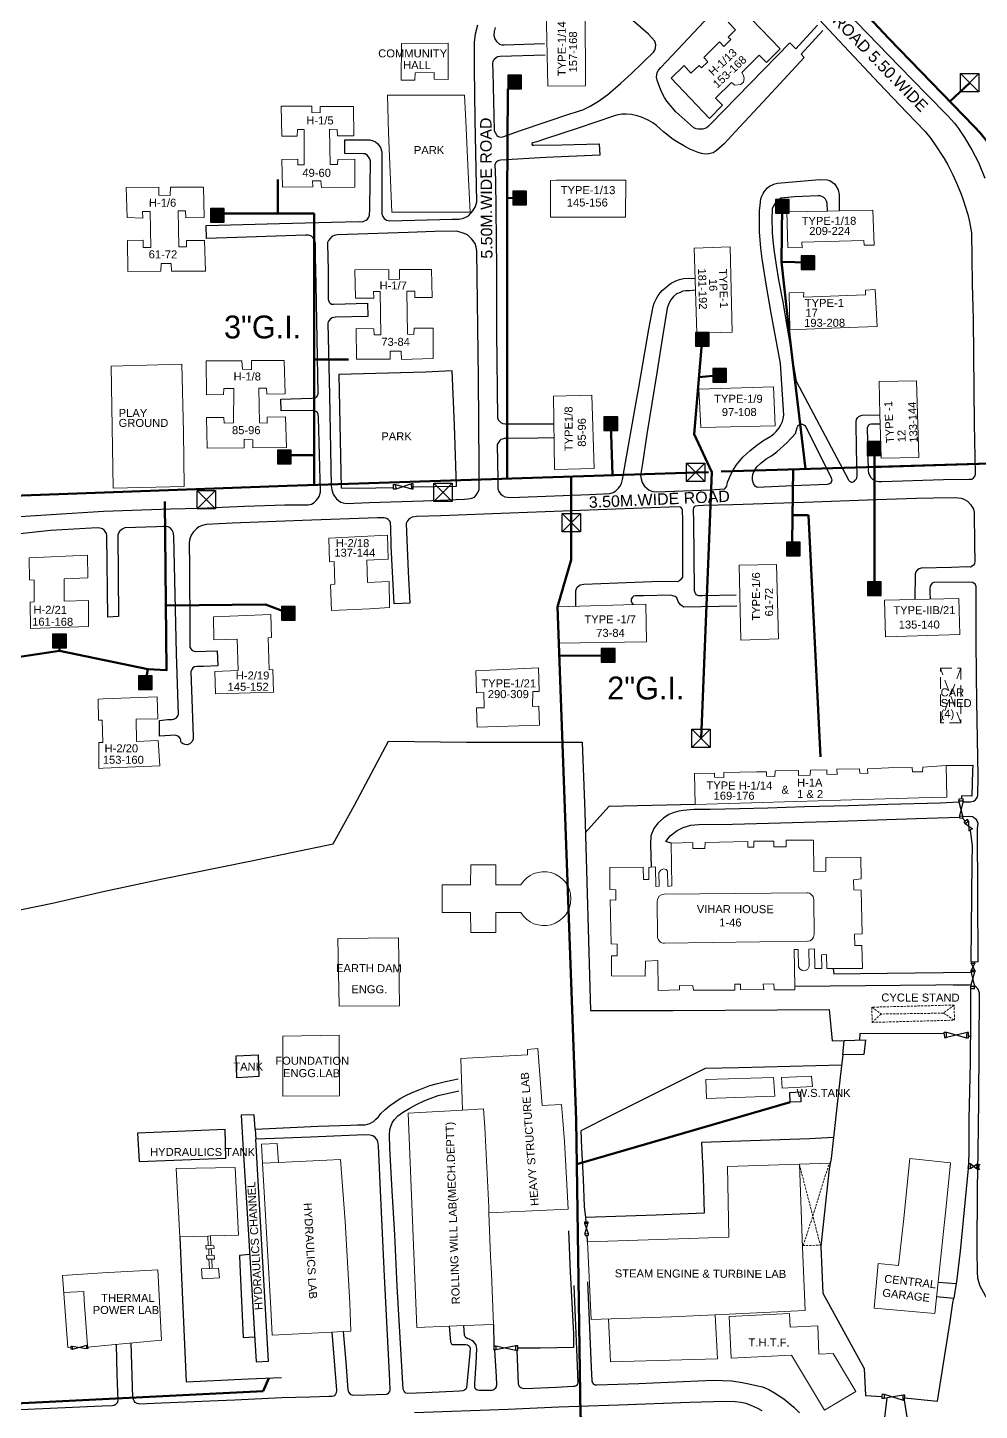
# Model space of a CAD drawing. Header units: millimetres. Extents: x 783 to 2788, y -521 to 1643.
# Drawn here: x 2413.3 to 2621.4, y 724.8 to 1027.2 of the extents above; entities that cross this region are included whole.
import ezdxf

# ---------------------------------------------------------------- set-up
doc = ezdxf.new("R2010")
doc.units = ezdxf.units.MM
doc.linetypes.add('DASHED', pattern=[0.75, 0.5, -0.25])
for name, color, linetype, lineweight in [('Building', 1, 'Continuous', 9), ('Shed', 12, 'DASHED', 9), ('Water Supply Line', 5, 'Continuous', 50)]:
    doc.layers.add(name, color=color, linetype=linetype, lineweight=lineweight)
for name, color, linetype in [('Compound Wall', 203, 'Continuous'), ('Fencing', 7, 'FENCELINE3'), ('Gate', 3, 'Continuous'), ('Road', 7, 'Continuous'), ('Tanks', 32, 'Continuous'), ('Text Building', 7, 'Continuous'), ('Text Road', 3, 'Continuous'), ('Valve', 17, 'Continuous'), ('Water Line Dia Text', 7, 'Continuous'), ('Water Meter', 11, 'Continuous')]:
    doc.layers.add(name, color=color, linetype=linetype)
doc.styles.add('ROMAND', font='sanss___.ttf', dxfattribs={"height": 5})
doc.linetypes.add('FENCELINE3', pattern='A,0.5,-0.2,["X",Standard,S=0.1,R=0,X=-0.1,Y=-0.05],-0.25', length=0.95)

# ---------------------------------------------------------------- blocks, each defined once
blk = doc.blocks.new('ACAD-Master Plan')
at = {"layer": 'Building'}
for p, q in [((80.68, 1116.87), (80.73, 1121.27)), ((86.18, 1121.27), (80.73, 1121.27)), ((86.18, 1116.87), (86.18, 1121.27)), ((80.68, 1116.87), (74.49, 1116.87)), ((91.64, 1116.87), (86.18, 1116.87)), ((80.68, 1110.82), (74.49, 1110.82)), ((80.68, 1110.82), (80.73, 1106.42)), ((86.18, 1110.82), (86.18, 1106.42)), ((91.64, 1110.82), (86.18, 1110.82)), ((86.18, 1106.42), (80.73, 1106.42))]:
    blk.add_line(p, q, dxfattribs=at)
for points in [[(97.19, 1308.38), (97.6, 1291.52), (105.83, 1291.61), (105.71, 1308.27)], [(75.76, 1300.9), (75.74, 1292.96), (72.72, 1293.07), (72.69, 1294.51), (68.57, 1294.42), (68.46, 1292.85), (65.46, 1292.85), (65.54, 1300.84)], [(79.35, 1289.55), (79.64, 1283.93), (80.11, 1272.63), (80.56, 1263.97), (63.46, 1263.97), (62.75, 1281.27), (62.5, 1289.53)], [(45.94, 1287.12), (39.29, 1287.11), (39.41, 1280.57), (42.76, 1280.61), (42.8, 1282.02), (44.29, 1282.06), (44.28, 1274.27), (42.89, 1274.32), (42.87, 1275.58), (39.41, 1275.47), (39.55, 1269.43), (46.17, 1269.53), (46.14, 1270.84), (47.96, 1270.84), (48.1, 1269.34), (55.35, 1269.44), (55.35, 1275.58), (51.62, 1275.49), (51.6, 1274.35), (50, 1274.4), (49.81, 1282.12), (51.48, 1282.04), (51.55, 1280.62), (55.11, 1280.63), (55.09, 1287.05), (47.82, 1287.07), (47.78, 1285.69), (45.96, 1285.76)], [(99.42, 1270.94), (98.15, 1270.9), (98.13, 1262.87), (114.55, 1262.87), (114.61, 1270.92)], [(22.28, 1269.44), (22.39, 1262.81), (18.38, 1262.73), (18.36, 1264.22), (16.72, 1264.23), (16.91, 1256.35), (18.54, 1256.41), (18.57, 1257.79), (22.51, 1257.75), (22.7, 1251.06), (15.3, 1251.05), (15.22, 1252.76), (12.99, 1252.76), (12.96, 1251.03), (5.72, 1250.99), (5.64, 1257.78), (9.1, 1257.86), (9.09, 1256.26), (10.76, 1256.23), (10.65, 1264.08), (8.91, 1264.11), (9.01, 1262.67), (5.56, 1262.76), (5.4, 1269.34), (12.53, 1269.43), (12.48, 1267.7), (15.01, 1267.61), (15.07, 1269.43)], [(137.46, 1256.37), (129.56, 1256.11), (130.12, 1237.48), (137.85, 1237.73)], [(72.15, 1251.44), (72.29, 1245.32), (68.52, 1245.33), (68.5, 1246.7), (66.7, 1246.68), (66.85, 1237.26), (68.25, 1237.19), (68.31, 1238.6), (72.46, 1238.6), (72.48, 1231.96), (65.55, 1231.72), (65.47, 1233.59), (63.12, 1233.59), (63.08, 1231.85), (55.7, 1231.8), (55.62, 1238.49), (59.54, 1238.48), (59.58, 1237.17), (61.08, 1237.15), (60.89, 1246.59), (59.43, 1246.64), (59.54, 1245.14), (55.53, 1245.15), (55.37, 1251.36), (62.8, 1251.44), (62.78, 1249.22), (65.16, 1249.3), (65.16, 1251.44)], [(169.17, 1247.02), (167.05, 1246.89), (167.05, 1245.87), (153.43, 1245.35), (153.51, 1246.37), (150.3, 1246.29), (150.51, 1238.22), (163.29, 1238.77), (169.54, 1238.97)], [(17.56, 1230.75), (17.88, 1215.86), (18.03, 1204), (2.51, 1203.6), (2.08, 1230.28)], [(32.75, 1231.54), (32.77, 1229.5), (30.8, 1229.61), (30.67, 1231.46), (22.83, 1231.43), (22.96, 1224.05), (26.67, 1224.09), (26.69, 1225.38), (28.88, 1225.42), (28.84, 1217.87), (26.8, 1217.79), (26.74, 1219.03), (22.96, 1219.08), (23.11, 1212.33), (31.16, 1212.41), (31.14, 1214.3), (33.05, 1214.19), (33.03, 1212.41), (40.4, 1212.49), (40.23, 1219.18), (36.23, 1219.1), (36.23, 1217.83), (34.53, 1217.92), (34.4, 1225.47), (36.03, 1225.49), (36.16, 1224.18), (40.14, 1224.24), (39.88, 1231.53)], [(146.88, 1225.78), (130.59, 1225.26), (131, 1216.86), (147.26, 1217.26)], [(107.21, 1223.91), (98.79, 1223.69), (99.03, 1207.67), (107.68, 1207.89)], [(62.53, 1193.31), (62.63, 1188.08), (57.99, 1187.84), (58.12, 1182.95), (62.89, 1183.21), (62.97, 1177.49), (58.56, 1177.23), (50.23, 1176.83), (50.02, 1182.48), (51.02, 1182.62), (50.88, 1187.58), (49.84, 1187.48), (49.71, 1192.64)], [(-3.1, 1188.98), (-3.02, 1183.97), (-8.19, 1183.77), (-8.2, 1178.9), (-2.89, 1179.04), (-2.84, 1173.35), (-15.53, 1172.95), (-15.64, 1178.71), (-14.72, 1178.75), (-14.73, 1183.49), (-15.74, 1183.54), (-15.84, 1188.39)], [(147.58, 1186.92), (147.97, 1170.66), (139.74, 1170.4), (139.43, 1186.75)], [(187.4, 1179.48), (171.21, 1179.13), (171.41, 1171.1), (187.66, 1171.59)], [(118.98, 1178.21), (119.13, 1170.03), (99.82, 1169.69), (99.68, 1177.69)], [(36.99, 1176.02), (24.45, 1175.45), (24.53, 1170.41), (29.65, 1170.58), (29.85, 1163.74), (24.78, 1163.53), (24.9, 1158.62), (37.56, 1159.02), (37.46, 1163.96), (36.61, 1163.86), (36.4, 1170.87), (37.17, 1170.95)], [(95.51, 1164.31), (81.84, 1163.67), (81.99, 1158.89), (83.58, 1158.92), (83.67, 1155.55), (81.99, 1155.55), (82.11, 1151.37), (95.74, 1151.78), (95.6, 1155.96), (94.23, 1155.87), (94.25, 1159.14), (95.69, 1159.16)], [(12.13, 1157.98), (0.33, 1157.51), (-0.78, 1157.44), (-0.69, 1152.91), (0.12, 1152.85), (0.25, 1148.03), (-0.59, 1147.96), (-0.6, 1142.32), (0.34, 1142.38), (12.7, 1142.9), (12.38, 1148.4), (7.62, 1148.24), (7.54, 1153.08), (12.3, 1153.19)], [(64.94, 1105.29), (65.14, 1090.39), (51.96, 1090.31), (51.63, 1105.12)], [(51.95, 1083.97), (52.03, 1070.76), (39.63, 1070.7), (39.62, 1083.79)], [(146.9, 1074.78), (147.17, 1070.69), (132.23, 1070.19), (132.12, 1074.34)], [(155.25, 1075.03), (148.63, 1074.78), (148.77, 1072.4), (155.4, 1072.78)], [(176.75, 1057.02), (175.31, 1043.26), (174.26, 1033.63), (169.78, 1034.05), (168.89, 1024.33), (182.18, 1023.17), (184.76, 1047.25), (185.6, 1056.06)], [(25.58, 1033.07), (25.76, 1030.92), (22.01, 1030.76), (21.83, 1032.91)], [(150.44, 1023.14), (137.2, 1022.51), (137.62, 1013.37), (150.86, 1014), (158.03, 1001.98), (164.9, 1006.08), (159.94, 1014.4), (156.85, 1014.25), (156.57, 1020.43), (150.58, 1020.14)]]:
    blk.add_lwpolyline(points, close=True, dxfattribs=at)
for points in [[(137.03, 1305.51), (138.57, 1303.85), (137.02, 1302.21), (137.56, 1301.71), (136.08, 1300.19), (135.1, 1301.19), (131.65, 1297.76), (132.54, 1296.81), (131.18, 1295.48), (130.67, 1296.06), (128.84, 1294.34), (127.35, 1295.99), (124.52, 1293.22), (132.91, 1284.47), (135.74, 1287.36), (134.24, 1288.88), (137.71, 1292.34), (138.47, 1291.73), (139.7, 1291.85), (140.32, 1292.39), (140.51, 1293.19), (140.34, 1293.82), (140.01, 1294.47), (143.77, 1298.29), (145.39, 1296.69), (148.37, 1299.64), (139.94, 1308.39)], [(161.23, 1264.24), (168.62, 1264.42), (168.92, 1256.76), (166.71, 1256.76), (166.64, 1257.76), (153.11, 1257.41), (153.16, 1256.17), (150.04, 1256.23), (149.8, 1264), (158.68, 1264.18)], [(161.23, 1264.24), (158.68, 1264.18)], [(170.25, 1217.66), (170.45, 1210.16), (178.69, 1210.33), (178.19, 1227.1), (169.99, 1226.95), (170.19, 1219.63)], [(170.25, 1217.66), (170.19, 1219.63)], [(129.78, 1134.45), (129.65, 1141.24), (134.03, 1141.32), (134.03, 1140.38), (136.04, 1140.35), (136.08, 1141.47), (143.22, 1141.56), (145.37, 1141.61), (145.41, 1140.62), (147.2, 1140.58), (147.27, 1141.77), (152.35, 1141.87), (152.4, 1140.78), (154.94, 1140.83), (155, 1141.97), (158.54, 1142), (158.6, 1141.04), (160.8, 1140.98), (160.76, 1142.14), (165.73, 1142.22), (165.78, 1141.29), (167.53, 1141.22), (167.48, 1142.27), (172.04, 1142.44), (177.25, 1142.56), (177.28, 1141.6), (179.52, 1141.59), (179.56, 1142.61), (184.65, 1142.94)], [(184.65, 1142.94), (184.84, 1136.05), (178.67, 1135.91), (129.78, 1134.45)], [(120.17, 1120.74), (121.13, 1120.81), (121.2, 1116.52), (121.91, 1116.56), (121.84, 1119.55), (122.32, 1120.16), (122.91, 1120.37), (123.41, 1120.21), (123.75, 1119.87), (123.82, 1116.54), (124.7, 1116.67), (124.56, 1125.98)], [(124.56, 1125.98), (129.25, 1126.13), (129.3, 1124.85), (131.89, 1124.85), (132, 1126.16), (141.27, 1126.34), (141.29, 1125.13), (142.57, 1125.13), (142.59, 1126.42), (146.97, 1126.43), (147, 1125.15), (149.71, 1125.2), (149.69, 1126.61), (155.63, 1126.61), (155.72, 1119.79), (158.35, 1119.88), (158.35, 1122.86), (165.98, 1122.94), (166.07, 1118.15), (164.39, 1117.96), (164.5, 1115.76), (166.09, 1115.7), (166.28, 1106.17), (164.63, 1106.12), (164.68, 1103.58), (166.25, 1103.59), (166.38, 1098.56), (158.56, 1098.56), (158.46, 1101.63), (157.39, 1101.56), (157.46, 1098.55), (155.94, 1098.61), (155.86, 1102.85), (154.66, 1102.8), (154.74, 1099.05), (154.39, 1098.4), (153.79, 1098.04), (153.18, 1098.15), (152.67, 1098.51), (152.37, 1098.96), (152.3, 1102.7), (151.46, 1102.72), (151.57, 1094.68)], [(151.57, 1094.68), (151.58, 1093.91), (147.04, 1093.94), (146.99, 1095.22), (144.67, 1095.19), (144.79, 1093.91), (139.66, 1093.98), (139.71, 1095.17), (138.44, 1095.15), (138.42, 1093.85), (129.38, 1093.84), (129.3, 1094.81), (126.37, 1094.84), (126.35, 1093.9), (121.72, 1093.78), (121.62, 1100.3), (118.92, 1100.21), (118.87, 1096.92), (111.49, 1097), (111.47, 1101.38), (112.75, 1101.37), (112.7, 1103.88), (111.4, 1104), (111.2, 1113.58), (112.4, 1113.52), (112.45, 1115.81), (111.13, 1115.85), (111.09, 1120.68), (118.39, 1120.72), (118.46, 1118.03), (119.65, 1118.07), (119.62, 1120.7), (120.17, 1120.74)], [(74.49, 1116.87), (74.49, 1110.82)], [(84.68, 1045.13), (91.02, 1045.47), (102.04, 1045.99), (101.18, 1060.72), (100.81, 1065.35), (100.58, 1068.84), (96.29, 1068.62), (95.39, 1081.07), (93.15, 1080.89), (93.12, 1079.69), (78.51, 1078.93), (78.89, 1067.63)], [(78.89, 1067.63), (66.99, 1066.94), (68.95, 1020.11), (75.97, 1020.39)], [(84.68, 1045.13), (84.63, 1046.42), (83.77, 1063.91), (83.52, 1067.9), (78.89, 1067.63)], [(35.19, 1056.02), (34.97, 1060.2), (38.39, 1060.35), (38.68, 1056.18)], [(35.19, 1056.02), (38.68, 1056.18)], [(50.3, 1019.07), (37.29, 1018.39), (37.02, 1024.28), (35.19, 1056.02)], [(52.8, 1019.2), (54.47, 1019.28), (54.3, 1025.41), (53.24, 1043.25), (52.22, 1056.79), (38.68, 1056.18)], [(106.23, 1038.82), (137.15, 1039.83), (136.82, 1055.27), (152.56, 1055.8)], [(134.18, 1022.86), (153.85, 1023.81), (153.27, 1037.61), (152.56, 1055.8)], [(152.56, 1055.8), (159.09, 1056.02)], [(159.09, 1056.02), (159.3, 1056.03)], [(23.8, 1040.1), (29.92, 1040.29), (29.2, 1055.1), (16.33, 1054.83), (17.09, 1039.9)], [(85.71, 1020.76), (85.28, 1031.97), (85.06, 1035.63), (84.68, 1045.13)], [(23.24, 1040.08), (17.09, 1039.9)], [(23.8, 1040.1), (23.24, 1040.08)], [(23.24, 1040.08), (23.33, 1037.99)], [(23.9, 1037.98), (23.8, 1040.1)], [(23.43, 1037.26), (22.83, 1037.21), (22.8, 1038), (24.53, 1037.97), (24.58, 1037.35), (23.96, 1037.3)], [(23.43, 1037.26), (23.96, 1037.3)], [(23.43, 1037.26), (23.45, 1035.84)], [(24.09, 1035.86), (23.96, 1037.3)], [(106.23, 1038.82), (107.05, 1021.82), (124.53, 1022.4), (134.18, 1022.86)], [(23.44, 1035.02), (22.97, 1035.01), (22.93, 1035.82), (24.63, 1035.88), (24.68, 1035.03), (24.11, 1035.02)], [(23.56, 1032.98), (23.44, 1035.02)], [(24.11, 1035.02), (23.44, 1035.02)], [(24.11, 1035.02), (24.18, 1033.01)], [(-6.68, 1015.65), (-7.42, 1015.71), (-8.53, 1031.44), (0.2, 1032.06), (12.32, 1032.69), (13.08, 1017.33), (0.69, 1016.16), (-3.05, 1015.78)], [(-8.28, 1027.73), (-3.86, 1027.94), (-3.78, 1026.01), (-3.08, 1016.18)], [(134.18, 1022.86), (134.63, 1013.23), (111.25, 1012.54), (110.84, 1021.95)], [(50.3, 1019.07), (52.8, 1019.2)], [(75.97, 1020.39), (79.22, 1020.51)], [(79.22, 1020.51), (85.71, 1020.76)], [(-3.05, 1015.78), (-3.08, 1016.18)]]:
    blk.add_lwpolyline(points, dxfattribs=at)
blk.add_lwpolyline([(154.18, 1115.13, -0.414936), (155.7, 1113.65), (155.79, 1106.04, -0.412276), (154.32, 1104.54), (123.06, 1104.11, -0.417682), (121.54, 1105.59), (121.49, 1113.32, -0.411968), (122.97, 1114.82)], format="xyb", close=True, dxfattribs=at)
blk.add_arc((96.71, 1113.85), 5.9, 210.8559, 149.1441, dxfattribs=at)
at = {"layer": 'Compound Wall'}
for points in [[(68.13, 1203.89), (77.61, 1204.03), (77.17, 1217.35), (76.68, 1229.23), (70.82, 1229), (51.9, 1228.43), (52.17, 1214.1), (52.41, 1203.67), (56.1, 1203.63), (63.81, 1203.78)], [(-23.67, 1110.27), (-10.75, 1112.87), (0.31, 1115.44), (13.29, 1118.19), (32.39, 1122.02), (50.63, 1125.83), (55.28, 1134.3), (62.73, 1148.28), (79.77, 1148.1), (105.05, 1148.06), (105.62, 1132.83), (106.89, 1089.43), (124.94, 1089.42), (159.11, 1089.65), (159.7, 1082.76), (162.36, 1082.84)], [(184.65, 1142.94), (190.51, 1143.05), (190.41, 1141.89), (190.26, 1136.27), (188.02, 1136.32), (187.98, 1135.66)], [(129.78, 1134.45), (110.87, 1133.98), (105.75, 1128.21)], [(188.78, 1130.76), (188.24, 1131.47)], [(190.14, 1100.11), (190.33, 1121.76), (190.4, 1125.4), (190.3, 1126.5), (189.96, 1128.87)], [(189.61, 1055.9), (189.62, 1056.05), (189.67, 1058.39), (189.72, 1065.69), (189.99, 1077.91), (190.05, 1088.09), (190.04, 1094.24)], [(162.36, 1082.84), (166.99, 1082.98), (166.66, 1079.76), (162.1, 1079.73)], [(162.1, 1079.73), (162.36, 1082.84)], [(184.25, 1084.27), (165.81, 1084.36), (165.68, 1082.94)], [(189.54, 1083.75), (190.02, 1083.77)], [(162.1, 1079.73), (161.47, 1074.83), (159.49, 1057.03), (159.06, 1054.77), (157.26, 1037.88)], [(160, 1061.63), (154.79, 1061.37), (131.19, 1060.55), (131.51, 1052.92), (131.77, 1045.11), (121.25, 1044.63), (105.79, 1044.15)], [(189.61, 1055.9), (189.5, 1054.85)], [(189.5, 1054.85), (187.7, 1036.77), (186.95, 1030.06), (186.88, 1029.67)], [(17.09, 1039.9), (17.44, 1031.12), (18.47, 1008.21), (32.08, 1008.87), (39.34, 1009.17)], [(157.26, 1037.78), (157.7, 1027.58), (166.73, 1011.09), (167, 1005.19), (170.7, 1004.99)], [(186.88, 1029.67), (186.31, 1026.53)], [(175.58, 1004.68), (182.74, 1004.01), (185.5, 1021.43), (186.1, 1025.44), (186.31, 1026.53)]]:
    blk.add_lwpolyline(points, dxfattribs=at)
at = {"layer": 'Fencing', "linetype": 'FENCELINE3'}
for points in [[(161.81, 1077.47), (139.35, 1076.89), (131.97, 1076.72), (111.68, 1066.55), (104.81, 1063.05), (104.93, 1059.38), (105.27, 1052.53), (105.53, 1046.51), (105.79, 1044.15)], [(105.79, 1044.15), (105.86, 1043.18)], [(102.09, 1041.24), (102.45, 1032.27), (103.14, 1018.68), (103.17, 1015.73), (95.87, 1015.57), (90.98, 1015.55)], [(106.23, 1038.82), (106.13, 1040.23)], [(85.71, 1020.76), (85.75, 1016.1)]]:
    blk.add_lwpolyline(points, dxfattribs=at)
at = {"layer": 'Gate'}
for points in [[(64.3, 1203.39), (63.81, 1203.4), (63.79, 1204.42), (64.26, 1204.42)], [(64.26, 1204.42), (67.86, 1203.49)], [(64.26, 1204.42), (64.3, 1203.39)], [(67.73, 1204.55), (64.3, 1203.39)], [(67.86, 1203.49), (67.73, 1204.55)], [(67.86, 1203.49), (68.15, 1203.48), (68.09, 1204.54), (67.73, 1204.55)], [(188.39, 1135.27), (188.35, 1135.68), (187.44, 1135.63), (187.42, 1135.25)], [(187.42, 1135.25), (188.39, 1135.27)], [(188.32, 1131.87), (187.42, 1135.25)], [(188.39, 1135.27), (187.56, 1131.95)], [(187.56, 1131.95), (188.32, 1131.87)], [(187.56, 1131.95), (187.56, 1131.54), (188.24, 1131.47)], [(188.24, 1131.47), (188.34, 1131.46), (188.33, 1131.77)], [(188.32, 1131.87), (188.33, 1131.77)], [(188.8, 1130.27), (188.58, 1130.63), (188.78, 1130.76)], [(189.53, 1130.78), (189.35, 1131.13), (188.78, 1130.76)], [(188.8, 1130.27), (189.53, 1130.78)], [(189.53, 1130.78), (189.64, 1128.69), (189.96, 1128.87)], [(188.8, 1130.27), (190.42, 1129.12), (189.96, 1128.87)], [(190.11, 1097.85), (190.15, 1098.2)], [(190.91, 1097.84), (190.11, 1097.85)], [(190.11, 1097.85), (190.15, 1097.69)], [(190.14, 1100.11), (190.14, 1099.71)], [(190.14, 1099.71), (190.92, 1099.73)], [(190.94, 1098.22), (190.14, 1099.71)], [(190.92, 1099.73), (190.15, 1098.2)], [(190.15, 1098.2), (190.94, 1098.22)], [(190.15, 1097.69), (190.82, 1094.65)], [(190.16, 1095.04), (190.91, 1097.84)], [(190.94, 1098.22), (190.91, 1097.84)], [(190.92, 1099.73), (190.93, 1100.08)], [(190.04, 1094.24), (190.82, 1094.22), (190.82, 1094.65)], [(190.04, 1094.24), (190.05, 1094.63)], [(190.05, 1094.63), (190.16, 1095.04)], [(190.82, 1094.65), (190.05, 1094.63)], [(184.25, 1084.27), (184.24, 1084.68), (184.72, 1084.68)], [(184.25, 1084.27), (184.27, 1083.5), (184.7, 1083.49)], [(184.7, 1083.49), (184.72, 1084.68)], [(189.22, 1084.56), (184.7, 1083.49)], [(184.72, 1084.68), (189.13, 1083.42)], [(189.13, 1083.42), (189.54, 1083.41), (189.54, 1084.56), (189.22, 1084.56)], [(189.13, 1083.42), (189.22, 1084.56)], [(189.5, 1054.85), (189.61, 1055.9)], [(190.02, 1055.86), (189.61, 1055.9)], [(189.95, 1054.8), (190.02, 1055.86)], [(191.44, 1055.81), (189.95, 1054.8)], [(190.02, 1055.86), (191.36, 1054.76)], [(191.36, 1054.76), (191.44, 1055.81)], [(191.44, 1055.81), (191.8, 1055.75)], [(191.8, 1055.75), (191.75, 1054.72)], [(192.07, 1055.67), (191.8, 1055.75)], [(189.95, 1054.8), (189.5, 1054.85)], [(191.75, 1054.72), (191.36, 1054.76)], [(191.75, 1054.72), (192.02, 1054.71)], [(105.66, 1042.81), (105.66, 1043.19), (106.31, 1043.18), (106.34, 1042.82)], [(106.34, 1042.82), (105.66, 1042.81)], [(106.46, 1040.57), (105.66, 1042.81)], [(105.68, 1040.46), (106.34, 1042.82)], [(106.46, 1040.57), (105.68, 1040.46)], [(105.68, 1040.46), (105.74, 1040.2), (106.13, 1040.23)], [(106.13, 1040.23), (106.47, 1040.25), (106.46, 1040.57)], [(-6.68, 1015.65), (-6.69, 1016), (-6.43, 1016)], [(-6.43, 1016), (-3.27, 1015.51)], [(-6.43, 1016), (-6.39, 1015.3)], [(-3.28, 1016.13), (-6.39, 1015.3)], [(-3.08, 1016.18), (-3.28, 1016.13)], [(-3.28, 1016.13), (-3.27, 1015.51)], [(-3.05, 1015.78), (-3.08, 1016.18)], [(85.75, 1016.1), (85.75, 1015.19), (85.9, 1015.19)], [(85.75, 1016.1), (86.18, 1016.06)], [(90.58, 1016.1), (86.18, 1015.17)], [(86.18, 1016.06), (90.58, 1015.11)], [(86.18, 1016.06), (86.18, 1015.17)], [(90.58, 1015.11), (90.58, 1016.1)], [(90.98, 1015.55), (90.97, 1016.08), (90.58, 1016.1)], [(-6.39, 1015.3), (-6.68, 1015.35), (-6.68, 1015.65)], [(-3.05, 1015.78), (-3.01, 1015.52), (-3.27, 1015.51)], [(86.18, 1015.17), (85.9, 1015.19)], [(90.76, 1015.09), (90.58, 1015.11)], [(90.76, 1015.09), (90.98, 1015.06), (90.98, 1015.55)], [(171.08, 1004.55), (170.69, 1004.57), (170.7, 1004.99)], [(170.7, 1004.99), (170.72, 1005.55), (171.12, 1005.52)], [(171.12, 1005.52), (171.08, 1004.55)], [(171.74, 1004.67), (171.08, 1004.55)], [(171.12, 1005.52), (175.28, 1004.2)], [(175.24, 1005.29), (171.74, 1004.67)], [(175.55, 1004.21), (175.62, 1005.29), (175.24, 1005.29)], [(175.28, 1004.2), (175.24, 1005.29)], [(175.55, 1004.21), (175.28, 1004.2)]]:
    blk.add_lwpolyline(points, dxfattribs=at)
at = {"layer": 'Road'}
for points in [[(132.24, 1339.37), (174.46, 1295.8), (180.43, 1289.66), (184.99, 1285.01), (186.5, 1283.4), (187.34, 1282.25), (188.69, 1280.3), (190.27, 1277.61), (191.73, 1274.82), (193.1, 1271.42)], [(-22.53, 1197.09), (0.4, 1198.61), (15.09, 1199.1), (21.49, 1199.26), (31.25, 1199.69), (40.04, 1199.96), (45.17, 1199.96), (45.87, 1200.1), (46.48, 1200.49), (46.88, 1200.9), (47.27, 1201.34), (47.58, 1201.82), (47.83, 1202.76), (47.4, 1219.04), (47.32, 1219.74), (47.18, 1220.13), (46.87, 1220.34), (46.53, 1220.53), (46.08, 1220.62), (39.24, 1220.54), (39.21, 1223.06), (45.97, 1223.28), (46.67, 1223.39), (47.11, 1223.73), (47.32, 1224.27), (46.94, 1248.16), (46.8, 1254.21), (46.76, 1257.14), (46.6, 1257.86), (46.29, 1258.33), (45.87, 1258.71), (45.27, 1258.96), (44.6, 1258.92), (29.6, 1258.43), (22.94, 1258.19), (22.83, 1261.06), (38.9, 1261.5), (50.25, 1261.79), (56.28, 1261.92), (57.01, 1261.87), (57.48, 1262.04), (57.87, 1262.22), (58.15, 1262.46), (58.4, 1262.84), (58.57, 1263.3), (58.66, 1264.59), (58.71, 1270.65), (58.78, 1274.18), (58.78, 1275.09), (58.67, 1275.6), (58.12, 1276.36), (57.62, 1276.68), (57.25, 1276.71), (53.16, 1276.75), (53.18, 1279.79), (58.67, 1279.8), (59.39, 1279.57), (59.9, 1279.31), (60.38, 1278.87), (60.97, 1278.13), (61.29, 1277.15), (61.27, 1266.99), (61.29, 1263.56), (61.47, 1263), (61.81, 1262.55), (62.27, 1262.21), (63.05, 1262.03), (76.68, 1262.42), (78.18, 1262.44), (79.09, 1262.63), (80.21, 1263.18), (81.19, 1264.22), (81.78, 1265.17), (82.05, 1266.24), (81.7, 1284.23), (81.56, 1295.36), (81.5, 1301.09), (81.78, 1302.96), (82.25, 1304.9)], [(86.05, 1304.35), (85.82, 1303.44), (85.75, 1302.62), (85.95, 1301.85), (86.31, 1301.3), (87, 1300.72), (87.53, 1300.55), (88.04, 1300.57), (96.81, 1300.8)], [(156.52, 1304.84), (151.8, 1299.68), (150.51, 1300.98), (133.12, 1283.21), (132.62, 1282.7), (132.25, 1282.42), (131.88, 1282.23), (131.4, 1282.09), (130.43, 1282.08), (130.02, 1282.17), (129.51, 1282.42), (125.54, 1285.91), (123.59, 1288.21), (123.07, 1289.04), (122.57, 1290.01), (122.06, 1291.19), (121.45, 1292.81), (121.34, 1293.46), (121.39, 1294), (121.49, 1294.48), (121.76, 1295), (122.29, 1295.59), (124.76, 1298.21), (142.28, 1316.95)], [(155.83, 1307.23), (169.93, 1292.17), (176.1, 1285.67), (180.06, 1281.58), (181.29, 1280.08), (182.56, 1278.24), (183.78, 1276.38), (184.2, 1275.69), (185, 1274.28), (186.14, 1272.1), (187.06, 1270.03), (187.93, 1267.88), (188.29, 1266.88), (189.38, 1263.42), (189.76, 1261.83), (190.17, 1259.44), (190.3, 1253.93), (190.32, 1248.2), (190.58, 1240.53), (190.67, 1232.78), (190.78, 1217.7), (191.03, 1206.75), (191.02, 1206.52), (190.91, 1206.28), (190.73, 1206.02), (190.52, 1205.74), (190.24, 1205.52), (189.66, 1205.48), (184.04, 1205.44), (170.61, 1204.97), (169.83, 1204.96), (169.12, 1205.12), (168.67, 1205.44), (168.24, 1205.87), (167.94, 1206.41), (167.75, 1206.86), (167.71, 1207.46), (167.44, 1216.89), (167.5, 1217.06), (167.58, 1217.19), (167.84, 1217.49), (168, 1217.6), (168.26, 1217.69), (168.91, 1217.71), (170.25, 1217.66)], [(157.68, 1303.65), (152.96, 1298.47), (153.61, 1297.79), (145.57, 1289.09), (138.5, 1281.51), (136.1, 1278.89), (134.39, 1277.34), (133.68, 1276.92), (132.79, 1276.73), (131.99, 1276.65), (131.14, 1276.76), (130.43, 1277.02), (128.62, 1277.75), (127.41, 1278.39), (126.04, 1279.2), (124.99, 1279.87), (122.85, 1281.52), (122.17, 1282.09), (121.3, 1282.9), (120.5, 1283.47), (119.53, 1284.04), (118.88, 1284.36), (118.04, 1284.75), (117.11, 1285.01), (115.85, 1285.29), (114.71, 1285.38), (113.85, 1285.37), (112.57, 1285.14), (111.94, 1284.98), (104.17, 1282.34), (96.83, 1279.92), (95.15, 1279.35), (94.27, 1279.09), (94.1, 1278.94), (94.1, 1278.8), (94.18, 1278.61), (94.47, 1278.57), (100.59, 1278.69), (108.76, 1278.93), (108.93, 1276.4), (97.1, 1275.89), (87.32, 1275.35), (86.88, 1275.27), (86.53, 1275.09), (86.25, 1274.89), (86.01, 1274.41), (86.11, 1270.94), (86.34, 1251.74), (86.37, 1237.66), (86.55, 1218.98), (86.72, 1218.54), (87.26, 1218), (87.72, 1217.75), (88.21, 1217.65), (92.83, 1217.64), (98.88, 1217.67)], [(148.41, 1230.85), (146.36, 1241.86), (145.37, 1247.74), (144.43, 1253.74), (144.13, 1256.11), (143.81, 1259.66), (143.86, 1264.23), (143.96, 1265.5), (144.17, 1266.84), (144.34, 1267.47), (144.62, 1268.04), (144.83, 1268.43), (145.06, 1268.73), (145.62, 1269.27), (146.02, 1269.61), (146.8, 1270), (147.18, 1270.16), (147.77, 1270.32), (156.97, 1271.12), (158.65, 1271.06), (159.25, 1270.85), (159.76, 1270.5), (160.21, 1270.17), (160.55, 1269.73), (161.05, 1268.84), (161.23, 1267.81), (161.23, 1264.24)], [(98.93, 1214.6), (95.38, 1214.53), (88.7, 1214.49), (87.99, 1214.46), (87.62, 1214.35), (87.3, 1214.22), (87.07, 1214), (86.48, 1213.13), (86.64, 1205.49), (86.65, 1203.46), (86.86, 1202.9), (87.24, 1202.37), (87.66, 1202.01), (88.18, 1201.68), (88.72, 1201.61), (89.45, 1201.6), (106.69, 1202.19), (111.09, 1202.45), (111.84, 1202.67), (112.41, 1203.03), (112.98, 1203.58), (113.33, 1203.99), (113.69, 1204.62), (113.92, 1205.52), (114.33, 1207.98), (116.88, 1222.4), (117.48, 1225.59), (119.68, 1238.39), (120.59, 1243.32), (120.83, 1244.08), (121.38, 1245.23), (121.69, 1245.72), (122.12, 1246.32), (122.53, 1246.81), (123.41, 1247.58), (123.97, 1248.01), (124.53, 1248.41), (125.52, 1248.91), (126.35, 1249.2), (127.21, 1249.44), (128.37, 1249.53), (129.76, 1249.46)], [(129.84, 1246.87), (128.47, 1246.79), (127.72, 1246.77), (127.09, 1246.65), (126.49, 1246.42), (125.73, 1246.07), (125.04, 1245.48), (124.46, 1244.8), (124.04, 1244.01), (123.69, 1242.99), (122.63, 1236.68), (121.39, 1228.84), (119.23, 1215.4), (118.23, 1208.98), (117.86, 1206.35), (117.95, 1205.63), (118.19, 1204.88), (118.7, 1204.06), (119.72, 1203.16), (120.51, 1202.86), (121.33, 1202.8), (133.07, 1203.26), (136.28, 1203.48), (136.71, 1204.05), (136.86, 1204.89), (137.66, 1206.73), (138.17, 1207.69), (138.83, 1208.69), (140.21, 1210.36), (141.77, 1211.85), (143.22, 1212.95), (144.58, 1213.95), (145.48, 1214.46), (146.3, 1215), (146.98, 1215.51), (147.49, 1215.98), (148.15, 1216.77), (148.52, 1217.45), (148.84, 1218.18), (149.03, 1218.84), (149.16, 1219.55), (148.41, 1230.85)], [(138.72, 1180.2), (131.38, 1180.09), (130.53, 1180.09), (130.05, 1180.32), (129.83, 1180.59), (129.66, 1181.15), (129.49, 1196.4), (129.42, 1198.9), (129.46, 1199.29), (129.66, 1199.53), (129.86, 1199.72), (130.4, 1199.82), (131.59, 1199.9), (137.98, 1200.06), (153.61, 1200.58), (169.42, 1201.13), (178.14, 1201.39), (181.91, 1201.48), (186.63, 1201.54), (187.93, 1201.42), (188.51, 1201.21), (189.3, 1200.76), (190.08, 1199.96), (190.6, 1199.05), (190.79, 1198.38), (190.88, 1191.25), (190.95, 1187.66), (190.86, 1187.07), (190.65, 1186.79), (190.33, 1186.54), (189.96, 1186.36), (189.27, 1186.38), (185.86, 1186.26), (179.18, 1186.09), (178.79, 1186), (178.42, 1185.75), (178.03, 1185.31), (177.87, 1184.77), (177.8, 1179.25)], [(103.71, 1177.8), (103.66, 1181.26), (104.01, 1181.95), (104.31, 1182.24), (104.63, 1182.47), (105.45, 1182.62), (120.32, 1183.21), (125.43, 1183.27), (126.02, 1183.23), (126.46, 1183.49), (126.8, 1183.75), (127.05, 1184.12), (127.07, 1196.52), (127.03, 1198.85), (126.88, 1199.17), (126.63, 1199.44), (126.27, 1199.55), (124.04, 1199.42), (89.29, 1198.16), (74.2, 1197.59), (68.86, 1197.42), (67.87, 1197.26), (67.27, 1196.9), (66.88, 1196.48), (66.58, 1195.9), (67.02, 1185.31), (67.36, 1178.48), (64, 1178.28), (63.33, 1190.89), (63.22, 1195.12), (63.15, 1195.78), (63.14, 1196.16), (62.97, 1196.49), (62.68, 1196.79), (62.36, 1196.99), (61.75, 1197.13), (60.34, 1197.14), (43.94, 1196.56), (28.57, 1195.94), (22.87, 1195.68), (22.09, 1195.48), (21.24, 1195.14), (20.73, 1194.71), (20.09, 1194.08), (19.61, 1193.34), (19.32, 1192.51), (19.11, 1191.75), (19.18, 1186.38), (19.3, 1172.14), (19.31, 1168.83), (19.48, 1168.47), (19.82, 1168.14), (20.48, 1167.89), (25.3, 1168.06), (25.38, 1164.79), (22.31, 1164.65), (20.87, 1164.62), (20.33, 1164.54), (19.91, 1164.34), (19.7, 1163.98), (19.47, 1163.46), (20.02, 1149.39), (20.01, 1148.64), (19.74, 1148.13), (19.3, 1147.69), (18.7, 1147.51), (18.24, 1147.58), (17.82, 1147.72), (17.5, 1147.95), (17.35, 1148.23), (17.35, 1148.52), (17.24, 1148.81), (16.95, 1149.13), (16.67, 1149.39), (16.18, 1149.57), (12.62, 1149.4), (12.64, 1152.79), (14.38, 1152.99), (15.41, 1153.03), (15.78, 1153.11), (16.38, 1153.36), (16.67, 1153.83), (16.83, 1154.15), (16.4, 1167.47), (15.78, 1193.17), (15.65, 1193.97), (15.4, 1194.46), (14.99, 1194.9), (14.53, 1195.17), (14.1, 1195.25), (13.44, 1195.26), (11.98, 1195.16), (5.07, 1194.93), (4.51, 1194.67), (3.91, 1194.13), (3.56, 1193.5), (3.69, 1175.54), (1.34, 1175.43), (1.14, 1193.16), (1.05, 1193.67), (0.78, 1194.15), (0.54, 1194.45), (0.19, 1194.71), (-0.34, 1194.86), (-0.97, 1194.9), (-11.18, 1194.33), (-19.86, 1193.41)], [(188.32, 1135.01), (190.01, 1135.03), (190.61, 1135.14), (191.1, 1135.49), (191.42, 1135.98), (191.58, 1136.51), (191.62, 1140.58), (191.38, 1157.01), (191.29, 1162.56), (191.24, 1170.47), (191.24, 1182.11), (190.98, 1182.61), (190.52, 1182.98), (189.5, 1183.02), (181.99, 1182.95), (181.59, 1182.83), (181.35, 1182.54), (181.15, 1182.15), (181.07, 1181.62), (181.1, 1180.97), (181.14, 1179.32)], [(138.91, 1177.8), (127.27, 1177.6), (126.56, 1178.11), (126.04, 1178.8), (125.75, 1179.6), (125.38, 1179.92), (124.9, 1180.1), (124.36, 1180.21), (118.45, 1180.07), (116.67, 1180.1), (116.33, 1180.02), (116.1, 1179.8), (115.93, 1179.54), (115.82, 1179.32), (115.82, 1178.93), (115.95, 1178.53), (116.22, 1178.13)], [(187.5, 1134.96), (183.36, 1134.76), (171.93, 1134.47), (163.27, 1134.13), (153.68, 1133.91), (145.65, 1133.62), (139.45, 1133.46), (133.07, 1133.31), (129.49, 1133.31), (127.19, 1133.16), (126.23, 1133.01), (125.16, 1132.7), (124.04, 1132.24), (122.83, 1131.44), (121.64, 1130.37), (120.73, 1129.18), (120.07, 1127.57), (120.02, 1125.79), (120.17, 1120.74)], [(124.56, 1125.98), (123.4, 1126.37), (124.29, 1127.57), (125.87, 1128.74), (127.17, 1129.41), (128.83, 1129.95), (130.61, 1130.04), (137.92, 1130.11), (148.43, 1130.45), (158.87, 1130.73), (178.1, 1131.35), (187.56, 1131.69)], [(190.14, 1100.11), (191.66, 1100.06), (191.5, 1129.22), (191.62, 1130.29), (191.33, 1131.01), (190.89, 1131.47), (190.41, 1131.73), (189.59, 1131.79), (188.33, 1131.77)], [(190.15, 1097.69), (171.76, 1097.5), (160.14, 1097.32), (160.04, 1098.56)], [(190.16, 1095.04), (151.57, 1094.68)], [(186.2, 1095.03), (189.66, 1095.03)], [(196.71, 1023.63), (194.57, 1025.37), (193.26, 1027.01), (192.12, 1029.11), (191.6, 1030.82), (191.49, 1032.35), (191.47, 1036.86), (191.53, 1050.51), (191.62, 1058.52), (191.82, 1069.66), (191.95, 1093.17), (191.65, 1094.03), (191.22, 1094.51), (190.77, 1094.85)], [(33.57, 1063.48), (47.32, 1064.07), (54.42, 1064.33), (55.95, 1064.41), (56.87, 1064.37), (57.61, 1064.42), (58.62, 1064.7), (59.42, 1065.15), (59.97, 1065.6), (60.54, 1066.14), (61.07, 1066.89), (62, 1067.78), (62.93, 1068.58), (65.28, 1070.12), (66.52, 1070.79), (67.9, 1071.44), (69.92, 1072.29), (71.73, 1072.97), (73.12, 1073.36), (75.18, 1073.85), (77.96, 1074.43)], [(75.97, 1020.39), (76.25, 1016.95), (76.53, 1016.54), (76.73, 1016.38), (79.23, 1016.38), (79.66, 1016.4), (80.01, 1016.3), (80.23, 1016.16), (80.42, 1015.93), (80.56, 1015.56), (80.48, 1014.46), (79.81, 1006.91), (79.64, 1006.59), (79.36, 1006.4), (78.98, 1006.24), (78.28, 1006.17), (70.78, 1005.81), (66.87, 1005.64), (66.55, 1005.75), (66.32, 1005.94), (66.12, 1006.19), (65.92, 1006.62), (64.64, 1029.13), (64.1, 1040.35), (63.56, 1049.95), (63.05, 1059.33), (62.93, 1062.12), (63.01, 1063.35), (63.21, 1064.01), (63.56, 1064.84), (64.06, 1065.59), (64.74, 1066.34), (65.78, 1067.09), (67.37, 1068.05), (68.82, 1068.85), (70.67, 1069.71), (73.56, 1070.79), (78.08, 1071.82)], [(33.57, 1063.48), (33.38, 1066.56), (30.54, 1066.5), (31.01, 1057.76), (31.97, 1042.72), (33.76, 1012.54), (36.51, 1012.73), (33.96, 1057.29), (33.71, 1061.28)], [(33.57, 1063.48), (33.71, 1061.28)], [(52.8, 1019.2), (53.37, 1012.53), (53.87, 1006.43), (54.02, 1005.85), (54.34, 1005.51), (54.82, 1005.27), (57.83, 1005.37), (62.29, 1005.48), (62.52, 1005.58), (62.73, 1005.76), (62.95, 1006.01), (63.1, 1006.3), (63, 1008.53), (61.86, 1031.29), (61.34, 1042.24), (61.15, 1046.8), (60.55, 1059.79), (60.43, 1060.69), (60.19, 1061.16), (59.81, 1061.63), (59.29, 1061.96), (58.74, 1062.16), (57.52, 1062.23), (45.67, 1061.72), (39.83, 1061.49), (33.71, 1061.28)], [(32.37, 1036.02), (30.17, 1035.84), (30.23, 1033.76), (30.92, 1017.93), (33.45, 1018.02)], [(90.76, 1015.09), (91.05, 1007.8), (91.21, 1007.33), (91.41, 1007.12), (91.65, 1006.97), (92, 1006.82), (92.52, 1006.74), (99.49, 1007.07), (103.09, 1007.22), (103.48, 1007.22), (103.77, 1007.4), (104.03, 1007.62), (104.19, 1007.95), (103.96, 1013.52), (103.35, 1029.24)], [(106.23, 1030.04), (107.05, 1011.4), (107.16, 1008.42), (107.3, 1007.96), (107.58, 1007.7), (107.86, 1007.58), (108.26, 1007.54), (117.48, 1007.85), (120.63, 1008), (133.69, 1008.55), (137.83, 1008.4), (140.06, 1008.09), (141.5, 1007.79), (143.11, 1007.43), (144.5, 1007.08), (145.89, 1006.51), (147.13, 1005.82), (149.18, 1004.49), (151.34, 1002.67), (152.57, 1001.46)], [(171.07, 999.2), (171.74, 1004.67)], [(182.92, 1030.03), (186.88, 1029.67)], [(182.58, 1026.85), (186.31, 1026.53)], [(50.3, 1019.07), (51.37, 1006.37), (51.3, 1005.77), (51.15, 1005.5), (50.94, 1005.25), (50.74, 1005.09), (50.44, 1004.99), (49.69, 1005), (45.49, 1004.86), (39.38, 1004.67), (29.11, 1004.17), (23.65, 1003.95), (18.45, 1003.73), (13.06, 1003.53), (8.35, 1003.34), (7.75, 1003.44), (7.34, 1003.71), (7.09, 1004.03), (6.94, 1004.34), (6.8, 1004.8), (6.44, 1016.7)], [(85.9, 1015.19), (86.27, 1009.29), (86.34, 1007.6), (86.27, 1007.09), (86.08, 1006.71), (85.83, 1006.49), (85.6, 1006.36), (85.35, 1006.31), (82.52, 1006.32), (82.13, 1006.37), (81.89, 1006.51), (81.67, 1006.78), (81.57, 1007.09), (81.58, 1007.87), (81.9, 1012.32), (82.05, 1015.42), (81.96, 1015.88), (81.86, 1016.26), (81.58, 1016.67), (81.29, 1017), (80.98, 1017.25), (80.45, 1017.53), (80.07, 1017.64), (79.72, 1017.85), (79.49, 1018.07), (79.35, 1018.4), (79.22, 1020.51)], [(-68.15, 999.92), (0.09, 1002.99), (2.33, 1003.06), (2.71, 1003.1), (3.14, 1003.3), (3.44, 1003.65), (3.6, 1004.13), (3.43, 1009.84), (3.26, 1016.4)], [(68.38, 1001.47), (88.91, 1002.26), (99.98, 1002.74), (104.29, 1002.86), (113.09, 1003.15), (128.58, 1003.73), (136.37, 1003.96), (138.5, 1003.93), (139.73, 1003.77), (140.84, 1003.54), (142.12, 1003.06), (143.44, 1002.47), (144.32, 1001.92)]]:
    blk.add_lwpolyline(points, dxfattribs=at)
for points in [[(96.99, 1298.32), (87.16, 1297.99), (86.56, 1297.91), (86.21, 1297.66), (85.93, 1297.4), (85.72, 1297.16), (85.57, 1296.85), (85.47, 1296.53), (85.54, 1294.65), (85.85, 1281.81), (86.02, 1281.3), (86.24, 1281.01), (86.42, 1280.74), (86.79, 1280.47), (87.17, 1280.34), (87.76, 1280.44), (91.61, 1281.78), (102.57, 1285.51), (103.62, 1285.84), (104.51, 1286.13), (105.25, 1286.35), (106.84, 1287.15), (108.63, 1288.2), (110.68, 1289.69), (113.52, 1292.13), (115.89, 1294.26), (120.66, 1298.94), (120.94, 1299.37), (121.1, 1299.89), (121.2, 1300.57), (120.99, 1301.37), (119.57, 1302.86), (100.19, 1319.76, 0.436857)], [(158.68, 1264.18), (158.62, 1265.89), (158.49, 1266.39), (158.24, 1266.83), (157.9, 1267.16), (157.47, 1267.38), (157.08, 1267.52), (156.65, 1267.54), (151.51, 1267.29), (149.33, 1267.12), (148.55, 1266.99), (147.88, 1266.59), (147.38, 1266.12), (146.98, 1265.45), (146.65, 1264.78), (146.63, 1264.15), (146.51, 1262.94), (146.65, 1259.41), (146.77, 1257.78), (146.99, 1255.8), (147.49, 1252.34), (148.03, 1249.13), (148.87, 1244.73), (151.18, 1230.85), (151.86, 1227), (163.27, 1205.44, 0.445179), (164.52, 1205.06), (164.52, 1205.06), (164.52, 1205.06), (164.73, 1205.34), (164.96, 1205.58), (165.16, 1205.9), (165.23, 1206.32), (165.08, 1212.13), (164.97, 1218.1), (165.06, 1218.65), (165.24, 1218.95), (165.53, 1219.26), (165.82, 1219.43), (166.26, 1219.58), (170.19, 1219.63)]]:
    blk.add_lwpolyline(points, format="xyb", dxfattribs=at)
blk.add_lwpolyline([(77.66, 1259.78), (72.88, 1259.72), (67.02, 1259.48), (51.59, 1259.01), (50.84, 1258.87), (50.37, 1258.65), (49.95, 1258.23), (49.62, 1257.78), (49.41, 1257.31), (49.38, 1257.06), (49.53, 1251.26), (49.56, 1244.96), (49.73, 1244.29), (49.95, 1244.08), (50.25, 1243.85), (50.79, 1243.81), (58.1, 1244.03), (58.2, 1241.14), (51.14, 1241.03), (50.43, 1240.87), (50.08, 1240.6), (49.74, 1240.3), (49.54, 1239.95), (49.46, 1239.65), (49.84, 1223.92), (50.22, 1204.14), (50.33, 1203.25), (50.62, 1202.32), (50.91, 1201.85), (51.33, 1201.29), (51.77, 1200.89), (52.34, 1200.57), (52.84, 1200.37), (53.47, 1200.25), (58.6, 1200.48), (70.34, 1200.82), (79.32, 1201.2), (80.11, 1201.26), (80.95, 1201.41), (81.53, 1201.64), (81.88, 1202.08), (82.27, 1202.65), (82.54, 1203.28), (82.55, 1208.31), (82.38, 1227.63), (82.06, 1255.51), (81.92, 1256.33), (81.66, 1257.1), (80.98, 1258.06), (80.01, 1259), (79.03, 1259.4)], close=True, dxfattribs=at)
at = {"layer": 'Road', "ltscale": 5}
for points in [[(151.7, 1215.58), (152.08, 1216.88, -0.681352), (153.94, 1217.05), (159.52, 1205.86, -0.543258), (158.67, 1204.42), (151.14, 1204.09), (143.31, 1203.72), (142.9, 1204.02), (142.55, 1204.62), (142.33, 1205.38), (142.3, 1205.93), (142.37, 1206.66), (142.74, 1207.5), (143.27, 1208.25), (144.13, 1209.11), (145.33, 1210.01), (146.47, 1210.71), (147.65, 1211.57), (149.87, 1213.57), (151.7, 1215.58)], [(196.71, 1023.63), (209.94, 1017.3), (213.32, 1015.78, -0.250422), (217.88, 1009.87), (218.56, 1005.14), (218.81, 999.19, -0.273898), (217.85, 997.39), (215.97, 996.25), (214.36, 995.78), (213.17, 995.63), (197.03, 994.77), (185.7, 994.13), (182.02, 994.05), (181.21, 994.26), (180.06, 994.65), (179.03, 995.36), (177.98, 996.26), (177.17, 997.36), (176.52, 998.65), (176.17, 1000.05), (175.55, 1004.21)]]:
    blk.add_lwpolyline(points, format="xyb", dxfattribs=at)
at = {"layer": 'Shed', "ltscale": 5}
blk.add_lwpolyline([(183.4, 1164.26), (187.9, 1164.26), (187.9, 1152.26), (183.4, 1152.26)], close=True, dxfattribs=at)
for points in [[(187.9, 1164.26), (183.4, 1152.26)], [(187.9, 1152.26), (183.4, 1164.26)]]:
    blk.add_lwpolyline(points, dxfattribs=at)
at = {"layer": 'Shed'}
for points in [[(186.4, 1090.59), (168.41, 1090.12)], [(168.41, 1090.12), (170.44, 1088.62)], [(168.41, 1090.12), (168.47, 1086.8)], [(170.44, 1088.62), (168.47, 1086.8)], [(184.07, 1088.82), (170.44, 1088.62)], [(186.4, 1090.59), (184.07, 1088.82)], [(184.07, 1088.82), (186.48, 1087.28)], [(186.48, 1087.28), (186.4, 1090.59)], [(168.47, 1086.8), (186.48, 1087.28)], [(152.56, 1055.8), (157.15, 1038.09)], [(153.4, 1038), (155.04, 1043.02), (159.09, 1056.02)], [(153.25, 1037.99), (157.28, 1038.09)]]:
    blk.add_lwpolyline(points, dxfattribs=at)
at = {"layer": 'Tanks'}
for points in [[(34.23, 1079.72), (34.37, 1074.93), (29.54, 1074.69), (29.43, 1079.46)], [(152.81, 1071.6), (152.85, 1069.43), (150.55, 1069.33), (150.47, 1071.5)], [(27, 1063.4), (7.88, 1062.54), (8.18, 1056.38), (27.17, 1057.12)]]:
    blk.add_lwpolyline(points, close=True, dxfattribs=at)
at = {"layer": 'Text Building', "style": 'ROMAND'}
for s, rotation, p in [('TYPE-1/14', 90.0375, (101.49, 1293.71)), ('157-168', 90.1023, (103.96, 1294.51)), ('COMMUNITY', 359.9819, (60.48, 1297.8)), ('H-1/13', 42.9293, (133.7, 1293.63)), ('153-168', 42.944, (134.63, 1290.96)), ('HALL', 359.9795, (65.91, 1295.24)), ('H-1/5', 359.9638, (44.75, 1283.14)), ('PARK', 359.9627, (68.27, 1276.66)), ('49-60', 359.9619, (43.89, 1271.69)), ('H-1/6', 359.9517, (10.34, 1265.15)), ('TYPE-1/13', 359.9986, (100.38, 1267.9)), ('145-156', 359.9949, (101.7, 1265.19)), ('TYPE-1/18', 0.0573, (153.06, 1261.18)), ('209-224', 0.0798, (154.72, 1258.96)), ('61-72', 359.9505, (10.28, 1253.85)), ('H-1/7', 359.951, (60.77, 1247.05)), ('181-192', 271.5796, (130.4, 1251.63)), ('16', 271.5864, (132.8, 1249.35)), ('TYPE-1', 271.5939, (134.99, 1251.51)), ('TYPE-1', 0.1734, (153.75, 1243.23)), ('17', 0.1525, (153.88, 1241.08)), ('193-208', 0.1346, (153.6, 1238.88)), ('73-84', 359.9499, (61.15, 1234.73)), ('H-1/8', 359.9398, (28.85, 1227.16)), ('TYPE-1/9', 359.9898, (133.94, 1222.28)), ('TYPE -1', 92.6944, (173.27, 1213.51)), ('133-144', 92.6526, (178.44, 1213.6)), ('GROUND', 359.935, (3.72, 1217)), ('PLAY', 359.9355, (3.72, 1219.18)), ('TYPE1/8', 89.9568, (102.97, 1211.69)), ('85-96', 89.9546, (105.87, 1212.67)), ('97-108', 359.9843, (135.61, 1219.38)), ('85-96', 359.9387, (28.5, 1215.42)), ('PARK', 359.9407, (61.15, 1214.07)), ('12', 92.6721, (175.85, 1213.7)), ('H-2/18', 359.9274, (51.19, 1190.72)), ('137-144', 359.9267, (50.88, 1188.63)), ('TYPE-1/6', 89.9354, (143.95, 1174.62)), ('61-72', 89.9307, (146.8, 1175.56)), ('H-2/21', 359.7827, (-14.91, 1176.15)), ('TYPE-IIB/21', 0.0503, (173.1, 1176.05)), ('161-168', 359.7813, (-15.19, 1173.54)), ('TYPE -1/7', 359.9243, (105.56, 1174.06)), ('135-140', 0.0503, (174.28, 1172.9)), ('73-84', 359.9217, (108.14, 1171.1)), ('145-152', 359.9176, (27.55, 1159.31)), ('H-2/19', 359.919, (29.34, 1161.78)), ('TYPE-1/21', 359.9217, (83.04, 1160.06)), ('290-309', 359.9217, (84.44, 1157.71)), ('CAR ', 359.9667, (183.44, 1158.08)), ('SHED', 359.9667, (183.44, 1155.75)), ('(4)', 359.9667, (183.44, 1153.42)), ('H-2/20', 359.9162, (0.64, 1145.85)), ('153-160', 359.9152, (0.26, 1143.35)), ('H-1A', 359.8599, (152.05, 1138.36)), ('TYPE H-1/14', 359.8599, (132.24, 1137.73)), ('169-176', 359.8599, (133.81, 1135.49)), ('&', 359.8599, (148.64, 1136.79)), ('1 & 2', 359.8599, (152.05, 1135.86)), ('VIHAR HOUSE', 359.8575, (130.12, 1110.71)), ('1-46', 359.8575, (135.02, 1107.77)), ('EARTH DAM', 359.8865, (51.25, 1097.8)), ('ENGG.', 359.886, (54.59, 1093.17)), ('CYCLE STAND', 359.86, (170.48, 1091.37)), ('TANK', 359.8886, (28.79, 1076.27)), ('FOUNDATION', 359.8863, (37.97, 1077.55)), ('ENGG.LAB', 359.8859, (39.67, 1074.84)), ('HEAVY STRUCTURE LAB', 94.3798, (95.58, 1046.73)), ('W.S.TANK', 359.8526, (151.94, 1070.51)), ('ROLLING WILL LAB(MECH.DEPTT)', 92.0124, (78.34, 1025.18)), ('HYDRAULICS TANK', 359.8881, (10.59, 1057.6)), ('HYDRAULICS CHANNEL', 93.4495, (35.26, 1023.95)), ('HYDRAULICS LAB', 273.3369, (44.17, 1047.3)), ('STEAM ENGINE & TURBINE LAB', 359.7906, (112.2, 1031.05)), ('CENTRAL ', 353.4842, (171.03, 1029.92)), ('GARAGE', 353.4842, (170.63, 1026.86)), ('THERMAL', 359.8745, (-0.09, 1025.68)), ('POWER LAB', 359.8734, (-1.96, 1023.05)), ('T.H.T.F.', 359.7906, (141.45, 1015.95))]:
    blk.add_text(s, height=1.75, rotation=rotation, dxfattribs=at).set_placement(p)
at = {"layer": 'Text Road', "style": 'ROMAND'}
for s, rotation, p in [('SAMEER ROAD 5.50.WIDE', 314.292, (148.67, 1316.94)), ('5.50M.WIDE ROAD', 90.3975, (85.46, 1253.8)), (' 3.50M.WIDE ROAD', 2.511, (105.61, 1199.24))]:
    blk.add_text(s, height=2.5, rotation=rotation, dxfattribs=at).set_placement(p)
blk = doc.blocks.new('v')
at = {"layer": 'Valve'}
blk.add_lwpolyline([(2, -2), (-2, -2), (-2, 2), (2, 2)], close=True, dxfattribs=at)
for points in [[(2, 2), (-2, -2)], [(2, -2), (-2, 2)]]:
    blk.add_lwpolyline(points, dxfattribs=at)

msp = doc.modelspace()

# ---------------------------------------------------------------- hatches: boundary and pattern name
at = {"layer": 'Water Meter'}
for points in [[(2521.35, 1016.76), (2518.35, 1016.76), (2518.35, 1013.76), (2521.35, 1013.76)], [(2522.42, 991.42), (2519.42, 991.42), (2519.42, 988.42), (2522.42, 988.42)], [(2579.84, 989.61), (2576.84, 989.61), (2576.84, 986.61), (2579.84, 986.61)], [(2456.28, 987.6), (2453.28, 987.6), (2453.28, 984.6), (2456.28, 984.6)], [(2585.47, 977.3), (2582.47, 977.3), (2582.47, 974.3), (2585.47, 974.3)], [(2562.35, 960.5), (2559.35, 960.5), (2559.35, 957.5), (2562.35, 957.5)], [(2566.13, 952.65), (2563.13, 952.65), (2563.13, 949.65), (2566.13, 949.65)], [(2542.35, 942.06), (2539.35, 942.06), (2539.35, 939.06), (2542.35, 939.06)], [(2470.99, 934.79), (2467.99, 934.79), (2467.99, 931.79), (2470.99, 931.79)], [(2599.86, 936.64), (2596.86, 936.64), (2596.86, 933.64), (2599.86, 933.64)], [(2582.25, 914.69), (2579.25, 914.69), (2579.25, 911.69), (2582.25, 911.69)], [(2599.94, 906.01), (2596.94, 906.01), (2596.94, 903.01), (2599.94, 903.01)], [(2471.85, 900.61), (2468.85, 900.61), (2468.85, 897.61), (2471.85, 897.61)], [(2421.8, 894.57), (2418.8, 894.57), (2418.8, 891.57), (2421.8, 891.57)], [(2541.76, 891.39), (2538.76, 891.39), (2538.76, 888.39), (2541.76, 888.39)], [(2440.59, 885.45), (2437.59, 885.45), (2437.59, 882.45), (2440.59, 882.45)]]:
    msp.add_hatch(color=256, dxfattribs=at).paths.add_polyline_path(points)

# ---------------------------------------------------------------- linework, layer by layer
for points in [[(2518.35, 1013.76), (2521.35, 1013.76), (2521.35, 1016.76), (2518.35, 1016.76)], [(2519.42, 988.42), (2522.42, 988.42), (2522.42, 991.42), (2519.42, 991.42)], [(2576.84, 986.61), (2579.84, 986.61), (2579.84, 989.61), (2576.84, 989.61)], [(2453.28, 984.6), (2456.28, 984.6), (2456.28, 987.6), (2453.28, 987.6)], [(2582.47, 974.3), (2585.47, 974.3), (2585.47, 977.3), (2582.47, 977.3)], [(2559.35, 957.5), (2562.35, 957.5), (2562.35, 960.5), (2559.35, 960.5)], [(2563.13, 949.65), (2566.13, 949.65), (2566.13, 952.65), (2563.13, 952.65)], [(2539.35, 939.06), (2542.35, 939.06), (2542.35, 942.06), (2539.35, 942.06)], [(2467.99, 931.79), (2470.99, 931.79), (2470.99, 934.79), (2467.99, 934.79)], [(2596.86, 933.64), (2599.86, 933.64), (2599.86, 936.64), (2596.86, 936.64)], [(2579.25, 911.69), (2582.25, 911.69), (2582.25, 914.69), (2579.25, 914.69)], [(2596.94, 903.01), (2599.94, 903.01), (2599.94, 906.01), (2596.94, 906.01)], [(2468.85, 897.61), (2471.85, 897.61), (2471.85, 900.61), (2468.85, 900.61)], [(2418.8, 891.57), (2421.8, 891.57), (2421.8, 894.57), (2418.8, 894.57)], [(2538.76, 888.39), (2541.76, 888.39), (2541.76, 891.39), (2538.76, 891.39)], [(2437.59, 882.45), (2440.59, 882.45), (2440.59, 885.45), (2437.59, 885.45)]]:
    msp.add_lwpolyline(points, close=True, dxfattribs=at)
for points in [[(2521.35, 1013.76), (2518.35, 1016.76)], [(2522.42, 988.42), (2519.42, 991.42)], [(2579.84, 986.61), (2576.84, 989.61)], [(2456.28, 984.6), (2453.28, 987.6)], [(2585.47, 974.3), (2582.47, 977.3)], [(2562.35, 957.5), (2559.35, 960.5)], [(2566.13, 949.65), (2563.13, 952.65)], [(2542.35, 939.06), (2539.35, 942.06)], [(2470.99, 931.79), (2467.99, 934.79)], [(2599.86, 933.64), (2596.86, 936.64)], [(2582.25, 911.69), (2579.25, 914.69)], [(2599.94, 903.01), (2596.94, 906.01)], [(2471.85, 897.61), (2468.85, 900.61)], [(2421.8, 891.57), (2418.8, 894.57)], [(2541.76, 888.39), (2538.76, 891.39)], [(2440.59, 882.45), (2437.59, 885.45)]]:
    msp.add_lwpolyline(points, dxfattribs=at)
at = {"layer": 'Water Supply Line'}
for p, q in [((2518.16, 989.88), (2518.35, 1013.76)), ((2468.01, 986.55), (2468.01, 993.95)), ((2520.92, 989.92), (2518.16, 989.88)), ((2518.16, 989.88), (2520.92, 989.92)), ((2518.16, 928.56), (2518.16, 989.88)), ((2475.96, 986.55), (2456.28, 986.55)), ((2456.28, 986.55), (2468.01, 986.55)), ((2475.96, 981.41), (2475.96, 986.55)), ((2475.96, 954.61), (2475.96, 981.41)), ((2578.14, 975.99), (2579.89, 959.96)), ((2579.89, 959.96), (2583.4, 930.68)), ((2483.52, 954.61), (2475.96, 954.61)), ((2475.96, 954.61), (2483.52, 954.61)), ((2475.96, 952.2), (2475.96, 954.61)), ((2475.96, 933.67), (2475.96, 952.2)), ((2470.99, 933.67), (2475.96, 933.67)), ((2475.96, 933.67), (2470.99, 933.67)), ((2475.96, 927.22), (2475.96, 933.67)), ((2564.95, 930.14), (2628.67, 931.99)), ((2598.5, 933.64), (2598.5, 906.01)), ((2598.5, 931.16), (2598.5, 933.64)), ((2628.67, 931.99), (2600.01, 931.16)), ((2580.52, 914.69), (2580.68, 930.6)), ((2600.01, 931.16), (2598.5, 931.16)), ((2580.58, 920.55), (2584.04, 920.55)), ((2584.04, 920.55), (2586.7, 867.7)), ((2464.83, 729.04), (2466.06, 731.88)), ((2400.37, 725.84), (2464.83, 729.04))]:
    msp.add_line(p, q, dxfattribs=at)
msp.add_lwpolyline([(2570.35, 1058.16), (2601.65, 1024.81), (2620.31, 1005.55, -0.214766), (2630.05, 978.59), (2628.05, 961.65), (2627.44, 946.04), (2627.24, 903.46), (2627.43, 855.92), (2627.45, 794.16), (2628.66, 783.62)], format="xyb", dxfattribs=at)
for points in [[(2615, 1011.03), (2619.32, 1015.1)], [(2578.34, 988.11), (2578.14, 975.99), (2583.97, 975.8)], [(2562.91, 930), (2559.05, 938.26), (2560.85, 959)], [(2560.13, 950.73), (2564.63, 951.15)], [(2541.23, 929.31), (2540.85, 940.56)], [(2376.61, 911.74), (2391.2, 923.22), (2412.15, 924.84), (2470.1, 927), (2559.41, 929.9), (2562.22, 929.98)], [(2532.18, 929.02), (2532.19, 910.79), (2529.19, 900.55), (2533.25, 788.36), (2534.22, 723.53), (2548.01, 699.56), (2549.5, 645.92), (2550.6, 640.28), (2550.6, 640.28)], [(2562.91, 930), (2560.59, 871.75)], [(2443.32, 923.54), (2443.72, 886.65), (2439.6, 886.9), (2420.3, 890.89), (2405.76, 888.7)], [(2443.56, 900.78), (2465.33, 901.04), (2470.35, 899.11)], [(2420.3, 890.89), (2420.3, 893.07)], [(2529.58, 889.78), (2540.26, 889.89)], [(2439.6, 886.9), (2439.09, 883.95)], [(2533.4, 778.63), (2580.06, 792.19)]]:
    msp.add_lwpolyline(points, dxfattribs=at)

# ---------------------------------------------------------------- block references
for name, p in [('ACAD-Master Plan', (2429.51, -277.14)), ('v', (2619.32, 1015.1)), ('v', (2559.41, 929.9)), ('v', (2452.4, 923.98)), ('v', (2504.14, 925.55)), ('v', (2532.19, 918.92)), ('v', (2560.59, 871.75))]:
    msp.add_blockref(name, p, dxfattribs=at)

# ---------------------------------------------------------------- texts
at = {"layer": 'Water Line Dia Text'}
for s, p in [('3"G.I.', (2456.28, 959.21)), ('2"G.I.', (2540.07, 880.27))]:
    msp.add_text(s, height=5, dxfattribs=at).set_placement(p)

doc.saveas('drawing.dxf')
